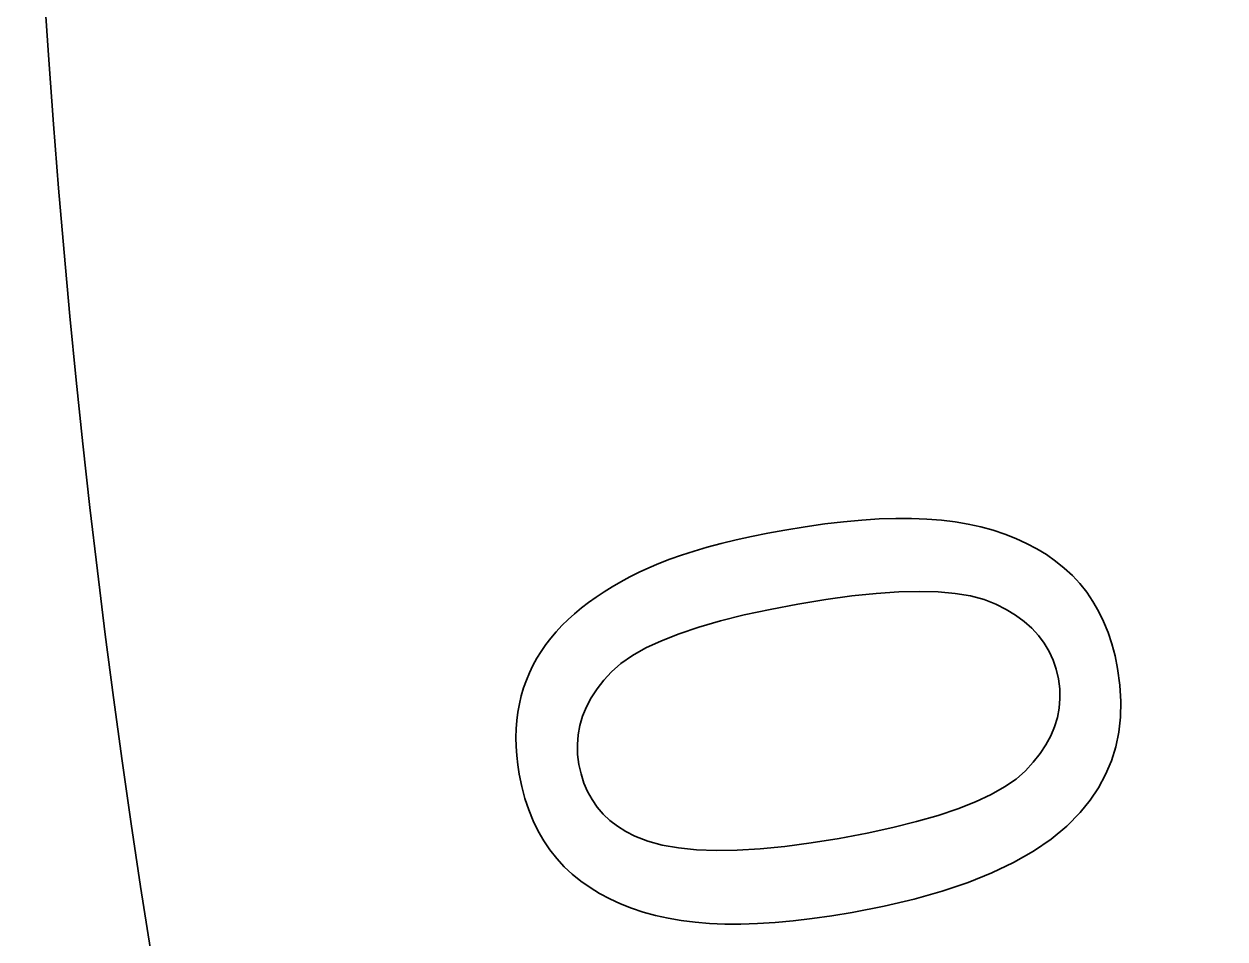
# Model space of a CAD drawing. Extents: x 0 to 297, y 0 to 210.
# Drawn here: x 180.4 to 185.45, y 91.81 to 95.65 of the extents above; entities that cross this region are included whole.
import ezdxf

# ---------------------------------------------------------------- set-up
doc = ezdxf.new("R2010")
doc.units = 0

msp = doc.modelspace()

# ---------------------------------------------------------------- linework, layer by layer
at = {"color": 7, "lineweight": 35, "ltscale": 0.002073}
msp.add_line((183.6826, 93.5395), (183.7647, 93.5512), dxfattribs=at)
at = {"color": 7, "lineweight": 35, "ltscale": 0.001991}
msp.add_line((183.7647, 93.5512), (183.8438, 93.5606), dxfattribs=at)
at = {"color": 7, "lineweight": 35, "ltscale": 0.00191}
msp.add_line((183.8438, 93.5606), (183.9199, 93.5675), dxfattribs=at)
at = {"color": 7, "lineweight": 35, "ltscale": 0.001829}
msp.add_line((183.9199, 93.5675), (183.9929, 93.5722), dxfattribs=at)
at = {"color": 7, "lineweight": 35, "ltscale": 0.001751}
msp.add_line((183.9929, 93.5722), (184.0629, 93.5744), dxfattribs=at)
at = {"color": 7, "lineweight": 35, "ltscale": 0.001674}
msp.add_line((184.0629, 93.5744), (184.1299, 93.5743), dxfattribs=at)
at = {"color": 7, "lineweight": 35, "ltscale": 0.0016}
msp.add_line((184.1299, 93.5743), (184.1938, 93.5718), dxfattribs=at)
at = {"color": 7, "lineweight": 35, "ltscale": 0.001528}
msp.add_line((184.1938, 93.5718), (184.2547, 93.5669), dxfattribs=at)
at = {"color": 7, "lineweight": 35, "ltscale": 0.001458}
msp.add_line((184.2547, 93.5669), (184.3126, 93.5597), dxfattribs=at)
at = {"color": 7, "lineweight": 35, "ltscale": 0.001403}
msp.add_line((184.3126, 93.5597), (184.3679, 93.5502), dxfattribs=at)
at = {"color": 7, "lineweight": 35, "ltscale": 0.001362}
msp.add_line((184.3679, 93.5502), (184.4212, 93.5385), dxfattribs=at)
at = {"color": 7, "lineweight": 35, "ltscale": 0.001669}
msp.add_line((183.3922, 93.484), (183.4574, 93.4984), dxfattribs=at)
at = {"color": 7, "lineweight": 35, "ltscale": 0.001745}
msp.add_line((183.4574, 93.4984), (183.5258, 93.5122), dxfattribs=at)
at = {"color": 7, "lineweight": 35, "ltscale": 0.001821}
msp.add_line((183.5258, 93.5122), (183.5974, 93.5254), dxfattribs=at)
at = {"color": 7, "lineweight": 35, "ltscale": 0.002158}
msp.add_line((183.5974, 93.5254), (183.6826, 93.5395), dxfattribs=at)
at = {"color": 7, "lineweight": 35, "ltscale": 0.001324}
msp.add_line((184.4212, 93.5385), (184.4723, 93.5246), dxfattribs=at)
at = {"color": 7, "lineweight": 35, "ltscale": 0.00129}
msp.add_line((184.4723, 93.5246), (184.5213, 93.5085), dxfattribs=at)
at = {"color": 7, "lineweight": 35, "ltscale": 0.001258}
for p, q in [((184.5213, 93.5085), (184.5681, 93.4903)), ((182.9533, 91.9375), (182.9064, 91.9559))]:
    msp.add_line(p, q, dxfattribs=at)
at = {"color": 7, "lineweight": 35, "ltscale": 0.001447}
msp.add_line((183.2157, 93.4375), (183.2713, 93.4536), dxfattribs=at)
at = {"color": 7, "lineweight": 35, "ltscale": 0.001521}
msp.add_line((183.2713, 93.4536), (183.3302, 93.4691), dxfattribs=at)
at = {"color": 7, "lineweight": 35, "ltscale": 0.001595}
msp.add_line((183.3302, 93.4691), (183.3922, 93.484), dxfattribs=at)
at = {"color": 7, "lineweight": 35, "ltscale": 0.001231}
msp.add_line((184.5681, 93.4903), (184.6129, 93.4698), dxfattribs=at)
at = {"color": 7, "lineweight": 35, "ltscale": 0.001208}
msp.add_line((184.6129, 93.4698), (184.6556, 93.4472), dxfattribs=at)
at = {"color": 7, "lineweight": 35, "ltscale": 0.00119}
msp.add_line((184.6556, 93.4472), (184.6962, 93.4223), dxfattribs=at)
at = {"color": 7, "lineweight": 35, "ltscale": 0.001234}
for p, q in [((183.0681, 93.3858), (183.1141, 93.4036)), ((184.9364, 93.1414), (184.955, 93.0957))]:
    msp.add_line(p, q, dxfattribs=at)
at = {"color": 7, "lineweight": 35, "ltscale": 0.001303}
msp.add_line((183.1141, 93.4036), (183.1633, 93.4208), dxfattribs=at)
at = {"color": 7, "lineweight": 35, "ltscale": 0.001375}
msp.add_line((183.1633, 93.4208), (183.2157, 93.4375), dxfattribs=at)
at = {"color": 7, "lineweight": 35, "ltscale": 0.001175}
msp.add_line((184.6962, 93.4223), (184.7346, 93.3953), dxfattribs=at)
at = {"color": 7, "lineweight": 35, "ltscale": 0.001166}
for p, q in [((184.7346, 93.3953), (184.771, 93.3661)), ((183.0253, 93.3673), (183.0681, 93.3858))]:
    msp.add_line(p, q, dxfattribs=at)
at = {"color": 7, "lineweight": 35, "ltscale": 0.001091}
msp.add_line((182.9458, 93.3288), (182.9848, 93.3483), dxfattribs=at)
at = {"color": 7, "lineweight": 35, "ltscale": 0.001118}
msp.add_line((182.9848, 93.3483), (183.0253, 93.3673), dxfattribs=at)
at = {"color": 7, "lineweight": 35, "ltscale": 0.001159}
for p, q in [((184.771, 93.3661), (184.805, 93.3346)), ((184.8364, 93.3007), (184.8653, 93.2644))]:
    msp.add_line(p, q, dxfattribs=at)
at = {"color": 7, "lineweight": 35, "ltscale": 0.001042}
for p, q in [((182.8721, 93.2877), (182.9082, 93.3085)), ((184.7519, 92.859), (184.7466, 92.9003)), ((182.7635, 92.7831), (182.7477, 92.7446))]:
    msp.add_line(p, q, dxfattribs=at)
at = {"color": 7, "lineweight": 35, "ltscale": 0.001067}
msp.add_line((182.9082, 93.3085), (182.9458, 93.3288), dxfattribs=at)
at = {"color": 7, "lineweight": 35, "ltscale": 0.001156}
for p, q in [((184.805, 93.3346), (184.8364, 93.3007)), ((182.7041, 92.0804), (182.6703, 92.1119))]:
    msp.add_line(p, q, dxfattribs=at)
at = {"color": 7, "lineweight": 35, "ltscale": 0.000974392}
msp.add_line((182.7726, 93.2216), (182.8043, 93.2442), dxfattribs=at)
at = {"color": 7, "lineweight": 35, "ltscale": 0.000996643}
msp.add_line((182.8043, 93.2442), (182.8375, 93.2663), dxfattribs=at)
at = {"color": 7, "lineweight": 35, "ltscale": 0.001018}
for p, q in [((182.8375, 93.2663), (182.8721, 93.2877)), ((182.7286, 92.6655), (182.7255, 92.6248))]:
    msp.add_line(p, q, dxfattribs=at)
at = {"color": 7, "lineweight": 35, "ltscale": 0.002765}
msp.add_line((183.8789, 93.2488), (183.7694, 93.2339), dxfattribs=at)
at = {"color": 7, "lineweight": 35, "ltscale": 0.002564}
msp.add_line((183.981, 93.2595), (183.8789, 93.2488), dxfattribs=at)
at = {"color": 7, "lineweight": 35, "ltscale": 0.002367}
msp.add_line((184.0754, 93.2659), (183.981, 93.2595), dxfattribs=at)
at = {"color": 7, "lineweight": 35, "ltscale": 0.002174}
for p, q in [((184.1623, 93.2681), (184.0754, 93.2659)), ((183.8806, 91.9199), (183.7948, 91.9057))]:
    msp.add_line(p, q, dxfattribs=at)
at = {"color": 7, "lineweight": 35, "ltscale": 0.001984}
msp.add_line((184.2416, 93.266), (184.1623, 93.2681), dxfattribs=at)
at = {"color": 7, "lineweight": 35, "ltscale": 0.001801}
for p, q in [((184.3134, 93.2596), (184.2416, 93.266)), ((184.3983, 92.3842), (184.4635, 92.4147))]:
    msp.add_line(p, q, dxfattribs=at)
at = {"color": 7, "lineweight": 35, "ltscale": 0.001627}
msp.add_line((184.3776, 93.2489), (184.3134, 93.2596), dxfattribs=at)
at = {"color": 7, "lineweight": 35, "ltscale": 0.001465}
msp.add_line((184.4343, 93.2341), (184.3776, 93.2489), dxfattribs=at)
at = {"color": 7, "lineweight": 35, "ltscale": 0.001168}
msp.add_line((184.8653, 93.2644), (184.8916, 93.2258), dxfattribs=at)
at = {"color": 7, "lineweight": 35, "ltscale": 0.000935306}
msp.add_line((182.7135, 93.1744), (182.7423, 93.1983), dxfattribs=at)
at = {"color": 7, "lineweight": 35, "ltscale": 0.000954232}
msp.add_line((182.7423, 93.1983), (182.7726, 93.2216), dxfattribs=at)
at = {"color": 7, "lineweight": 35, "ltscale": 0.002983}
msp.add_line((183.6522, 93.2147), (183.535, 93.1925), dxfattribs=at)
at = {"color": 7, "lineweight": 35, "ltscale": 0.002967}
msp.add_line((183.7694, 93.2339), (183.6522, 93.2147), dxfattribs=at)
at = {"color": 7, "lineweight": 35, "ltscale": 0.001317}
msp.add_line((184.4834, 93.2149), (184.4343, 93.2341), dxfattribs=at)
at = {"color": 7, "lineweight": 35, "ltscale": 0.00122}
msp.add_line((184.5268, 93.1926), (184.4834, 93.2149), dxfattribs=at)
at = {"color": 7, "lineweight": 35, "ltscale": 0.001184}
msp.add_line((184.8916, 93.2258), (184.9153, 93.1848), dxfattribs=at)
at = {"color": 7, "lineweight": 35, "ltscale": 0.000901822}
msp.add_line((182.6603, 93.1248), (182.6862, 93.15), dxfattribs=at)
at = {"color": 7, "lineweight": 35, "ltscale": 0.000917312}
msp.add_line((182.6862, 93.15), (182.7135, 93.1744), dxfattribs=at)
at = {"color": 7, "lineweight": 35, "ltscale": 0.002375}
msp.add_line((183.3264, 93.1441), (183.2352, 93.1177), dxfattribs=at)
at = {"color": 7, "lineweight": 35, "ltscale": 0.002575}
msp.add_line((183.4264, 93.169), (183.3264, 93.1441), dxfattribs=at)
at = {"color": 7, "lineweight": 35, "ltscale": 0.002777}
msp.add_line((183.535, 93.1925), (183.4264, 93.169), dxfattribs=at)
at = {"color": 7, "lineweight": 35, "ltscale": 0.001162}
msp.add_line((184.5664, 93.1683), (184.5268, 93.1926), dxfattribs=at)
at = {"color": 7, "lineweight": 35, "ltscale": 0.001112}
msp.add_line((184.6022, 93.1419), (184.5664, 93.1683), dxfattribs=at)
at = {"color": 7, "lineweight": 35, "ltscale": 0.001206}
msp.add_line((184.9153, 93.1848), (184.9364, 93.1414), dxfattribs=at)
at = {"color": 7, "lineweight": 35, "ltscale": 0.000876012}
msp.add_line((182.6134, 93.0721), (182.6361, 93.0988), dxfattribs=at)
at = {"color": 7, "lineweight": 35, "ltscale": 0.000888395}
msp.add_line((182.6361, 93.0988), (182.6603, 93.1248), dxfattribs=at)
at = {"color": 7, "lineweight": 35, "ltscale": 0.002179}
msp.add_line((183.2352, 93.1177), (183.1526, 93.09), dxfattribs=at)
at = {"color": 7, "lineweight": 35, "ltscale": 0.00107}
msp.add_line((184.6342, 93.1135), (184.6022, 93.1419), dxfattribs=at)
at = {"color": 7, "lineweight": 35, "ltscale": 0.001038}
msp.add_line((184.6624, 93.0831), (184.6342, 93.1135), dxfattribs=at)
at = {"color": 7, "lineweight": 35, "ltscale": 0.001269}
msp.add_line((184.955, 93.0957), (184.971, 93.0475), dxfattribs=at)
at = {"color": 7, "lineweight": 35, "ltscale": 0.000859229}
msp.add_line((182.5729, 93.0162), (182.5924, 93.0445), dxfattribs=at)
at = {"color": 7, "lineweight": 35, "ltscale": 0.000867342}
msp.add_line((182.5924, 93.0445), (182.6134, 93.0721), dxfattribs=at)
at = {"color": 7, "lineweight": 35, "ltscale": 0.001802}
msp.add_line((183.0786, 93.0609), (183.0133, 93.0303), dxfattribs=at)
at = {"color": 7, "lineweight": 35, "ltscale": 0.001987}
msp.add_line((183.1526, 93.09), (183.0786, 93.0609), dxfattribs=at)
at = {"color": 7, "lineweight": 35, "ltscale": 0.001016}
for p, q in [((184.6869, 93.0506), (184.6624, 93.0831)), ((184.7303, 92.6998), (184.742, 92.7387))]:
    msp.add_line(p, q, dxfattribs=at)
at = {"color": 7, "lineweight": 35, "ltscale": 0.001006}
for p, q in [((184.7075, 93.0161), (184.6869, 93.0506)), ((184.7244, 92.9795), (184.7075, 93.0161))]:
    msp.add_line(p, q, dxfattribs=at)
at = {"color": 7, "lineweight": 35, "ltscale": 0.001306}
msp.add_line((184.971, 93.0475), (184.9844, 92.997), dxfattribs=at)
at = {"color": 7, "lineweight": 35, "ltscale": 0.000854604}
msp.add_line((182.5551, 92.987), (182.5729, 93.0162), dxfattribs=at)
at = {"color": 7, "lineweight": 35, "ltscale": 0.001461}
for p, q in [((182.9567, 92.9984), (182.9087, 92.9651)), ((183.2198, 91.8784), (183.1619, 91.8858))]:
    msp.add_line(p, q, dxfattribs=at)
at = {"color": 7, "lineweight": 35, "ltscale": 0.001624}
msp.add_line((183.0133, 93.0303), (182.9567, 92.9984), dxfattribs=at)
at = {"color": 7, "lineweight": 35, "ltscale": 0.001349}
msp.add_line((184.9844, 92.997), (184.9952, 92.9441), dxfattribs=at)
at = {"color": 7, "lineweight": 35, "ltscale": 0.000851088}
msp.add_line((182.5242, 92.9264), (182.5388, 92.9571), dxfattribs=at)
at = {"color": 7, "lineweight": 35, "ltscale": 0.000851277}
msp.add_line((182.5388, 92.9571), (182.5551, 92.987), dxfattribs=at)
at = {"color": 7, "lineweight": 35, "ltscale": 0.001311}
msp.add_line((182.9087, 92.9651), (182.8695, 92.9304), dxfattribs=at)
at = {"color": 7, "lineweight": 35, "ltscale": 0.001019}
for p, q in [((184.7374, 92.9409), (184.7244, 92.9795)), ((184.7528, 92.8182), (184.7519, 92.859))]:
    msp.add_line(p, q, dxfattribs=at)
at = {"color": 7, "lineweight": 35, "ltscale": 0.001041}
msp.add_line((184.7466, 92.9003), (184.7374, 92.9409), dxfattribs=at)
at = {"color": 7, "lineweight": 35, "ltscale": 0.00177}
msp.add_line((184.9952, 92.9441), (185.0049, 92.874), dxfattribs=at)
at = {"color": 7, "lineweight": 35, "ltscale": 0.000857008}
msp.add_line((182.4996, 92.8625), (182.5111, 92.8948), dxfattribs=at)
at = {"color": 7, "lineweight": 35, "ltscale": 0.000853554}
msp.add_line((182.5111, 92.8948), (182.5242, 92.9264), dxfattribs=at)
at = {"color": 7, "lineweight": 35, "ltscale": 0.001158}
msp.add_line((182.8366, 92.8946), (182.808, 92.8581), dxfattribs=at)
at = {"color": 7, "lineweight": 35, "ltscale": 0.001215}
msp.add_line((182.8695, 92.9304), (182.8366, 92.8946), dxfattribs=at)
at = {"color": 7, "lineweight": 35, "ltscale": 0.000861794}
msp.add_line((182.4898, 92.8295), (182.4996, 92.8625), dxfattribs=at)
at = {"color": 7, "lineweight": 35, "ltscale": 0.001111}
msp.add_line((182.808, 92.8581), (182.7836, 92.821), dxfattribs=at)
at = {"color": 7, "lineweight": 35, "ltscale": 0.001703}
msp.add_line((185.0049, 92.874), (185.009, 92.806), dxfattribs=at)
at = {"color": 7, "lineweight": 35, "ltscale": 0.000875255}
msp.add_line((182.4755, 92.7613), (182.4817, 92.7957), dxfattribs=at)
at = {"color": 7, "lineweight": 35, "ltscale": 0.000867331}
msp.add_line((182.4817, 92.7957), (182.4898, 92.8295), dxfattribs=at)
at = {"color": 7, "lineweight": 35, "ltscale": 0.001071}
msp.add_line((182.7836, 92.821), (182.7635, 92.7831), dxfattribs=at)
at = {"color": 7, "lineweight": 35, "ltscale": 0.001005}
for p, q in [((184.7496, 92.7781), (184.7528, 92.8182)), ((184.742, 92.7387), (184.7496, 92.7781))]:
    msp.add_line(p, q, dxfattribs=at)
at = {"color": 7, "lineweight": 35, "ltscale": 0.001646}
msp.add_line((185.009, 92.806), (185.0075, 92.7402), dxfattribs=at)
at = {"color": 7, "lineweight": 35, "ltscale": 0.000885325}
msp.add_line((182.471, 92.7262), (182.4755, 92.7613), dxfattribs=at)
at = {"color": 7, "lineweight": 35, "ltscale": 0.001022}
msp.add_line((182.7477, 92.7446), (182.736, 92.7054), dxfattribs=at)
at = {"color": 7, "lineweight": 35, "ltscale": 0.001601}
msp.add_line((185.0075, 92.7402), (185.0003, 92.6765), dxfattribs=at)
at = {"color": 7, "lineweight": 35, "ltscale": 0.000913183}
msp.add_line((182.4673, 92.6538), (182.4683, 92.6903), dxfattribs=at)
at = {"color": 7, "lineweight": 35, "ltscale": 0.000898641}
msp.add_line((182.4683, 92.6903), (182.471, 92.7262), dxfattribs=at)
at = {"color": 7, "lineweight": 35, "ltscale": 0.001015}
msp.add_line((182.736, 92.7054), (182.7286, 92.6655), dxfattribs=at)
at = {"color": 7, "lineweight": 35, "ltscale": 0.001036}
msp.add_line((184.7142, 92.6615), (184.7303, 92.6998), dxfattribs=at)
at = {"color": 7, "lineweight": 35, "ltscale": 0.000930251}
msp.add_line((182.4681, 92.6166), (182.4673, 92.6538), dxfattribs=at)
at = {"color": 7, "lineweight": 35, "ltscale": 0.001068}
msp.add_line((184.694, 92.6239), (184.7142, 92.6615), dxfattribs=at)
at = {"color": 7, "lineweight": 35, "ltscale": 0.001571}
msp.add_line((185.0003, 92.6765), (184.9874, 92.615), dxfattribs=at)
at = {"color": 7, "lineweight": 35, "ltscale": 0.000949926}
msp.add_line((182.4707, 92.5787), (182.4681, 92.6166), dxfattribs=at)
at = {"color": 7, "lineweight": 35, "ltscale": 0.001032}
msp.add_line((182.7255, 92.6248), (182.7266, 92.5836), dxfattribs=at)
at = {"color": 7, "lineweight": 35, "ltscale": 0.001109}
msp.add_line((184.6695, 92.5869), (184.694, 92.6239), dxfattribs=at)
at = {"color": 7, "lineweight": 35, "ltscale": 0.001554}
msp.add_line((184.9874, 92.615), (184.9689, 92.5557), dxfattribs=at)
at = {"color": 7, "lineweight": 35, "ltscale": 0.000970801}
msp.add_line((182.475, 92.5401), (182.4707, 92.5787), dxfattribs=at)
at = {"color": 7, "lineweight": 35, "ltscale": 0.0009935}
msp.add_line((182.4811, 92.5008), (182.475, 92.5401), dxfattribs=at)
at = {"color": 7, "lineweight": 35, "ltscale": 0.001058}
msp.add_line((182.7266, 92.5836), (182.7319, 92.5416), dxfattribs=at)
at = {"color": 7, "lineweight": 35, "ltscale": 0.001037}
msp.add_line((182.7319, 92.5416), (182.7409, 92.5011), dxfattribs=at)
at = {"color": 7, "lineweight": 35, "ltscale": 0.001217}
msp.add_line((184.6077, 92.5148), (184.6407, 92.5505), dxfattribs=at)
at = {"color": 7, "lineweight": 35, "ltscale": 0.00116}
msp.add_line((184.6407, 92.5505), (184.6695, 92.5869), dxfattribs=at)
at = {"color": 7, "lineweight": 35, "ltscale": 0.001552}
msp.add_line((184.9689, 92.5557), (184.9448, 92.4985), dxfattribs=at)
at = {"color": 7, "lineweight": 35, "ltscale": 0.001342}
msp.add_line((182.4919, 92.4483), (182.4811, 92.5008), dxfattribs=at)
at = {"color": 7, "lineweight": 35, "ltscale": 0.001002}
msp.add_line((182.7409, 92.5011), (182.7531, 92.4629), dxfattribs=at)
at = {"color": 7, "lineweight": 35, "ltscale": 0.001314}
msp.add_line((184.5683, 92.48), (184.6077, 92.5148), dxfattribs=at)
at = {"color": 7, "lineweight": 35, "ltscale": 0.001564}
msp.add_line((184.9448, 92.4985), (184.915, 92.4435), dxfattribs=at)
at = {"color": 7, "lineweight": 35, "ltscale": 0.001299}
msp.add_line((182.5052, 92.398), (182.4919, 92.4483), dxfattribs=at)
at = {"color": 7, "lineweight": 35, "ltscale": 0.000976619}
msp.add_line((182.7531, 92.4629), (182.7685, 92.427), dxfattribs=at)
at = {"color": 7, "lineweight": 35, "ltscale": 0.001626}
msp.add_line((184.4635, 92.4147), (184.5202, 92.4467), dxfattribs=at)
at = {"color": 7, "lineweight": 35, "ltscale": 0.001463}
msp.add_line((184.5202, 92.4467), (184.5683, 92.48), dxfattribs=at)
at = {"color": 7, "lineweight": 35, "ltscale": 0.001591}
msp.add_line((184.915, 92.4435), (184.8796, 92.3906), dxfattribs=at)
at = {"color": 7, "lineweight": 35, "ltscale": 0.001262}
msp.add_line((182.5211, 92.3501), (182.5052, 92.398), dxfattribs=at)
at = {"color": 7, "lineweight": 35, "ltscale": 0.000960526}
msp.add_line((182.7685, 92.427), (182.7872, 92.3934), dxfattribs=at)
at = {"color": 7, "lineweight": 35, "ltscale": 0.000954975}
msp.add_line((182.7872, 92.3934), (182.8091, 92.3621), dxfattribs=at)
at = {"color": 7, "lineweight": 35, "ltscale": 0.001631}
msp.add_line((184.8796, 92.3906), (184.8385, 92.3399), dxfattribs=at)
at = {"color": 7, "lineweight": 35, "ltscale": 0.001229}
msp.add_line((182.5396, 92.3046), (182.5211, 92.3501), dxfattribs=at)
at = {"color": 7, "lineweight": 35, "ltscale": 0.000958554}
msp.add_line((182.8091, 92.3621), (182.8342, 92.3331), dxfattribs=at)
at = {"color": 7, "lineweight": 35, "ltscale": 0.002176}
msp.add_line((184.2419, 92.3273), (184.3244, 92.355), dxfattribs=at)
at = {"color": 7, "lineweight": 35, "ltscale": 0.001986}
msp.add_line((184.3244, 92.355), (184.3983, 92.3842), dxfattribs=at)
at = {"color": 7, "lineweight": 35, "ltscale": 0.002032}
msp.add_line((184.8385, 92.3399), (184.7814, 92.2821), dxfattribs=at)
at = {"color": 7, "lineweight": 35, "ltscale": 0.001201}
msp.add_line((182.5606, 92.2614), (182.5396, 92.3046), dxfattribs=at)
at = {"color": 7, "lineweight": 35, "ltscale": 0.000973657}
msp.add_line((182.8342, 92.3331), (182.8625, 92.3064), dxfattribs=at)
at = {"color": 7, "lineweight": 35, "ltscale": 0.000997495}
msp.add_line((182.8625, 92.3064), (182.8941, 92.282), dxfattribs=at)
at = {"color": 7, "lineweight": 35, "ltscale": 0.00257}
msp.add_line((184.051, 92.2761), (184.1508, 92.301), dxfattribs=at)
at = {"color": 7, "lineweight": 35, "ltscale": 0.002371}
msp.add_line((184.1508, 92.301), (184.2419, 92.3273), dxfattribs=at)
at = {"color": 7, "lineweight": 35, "ltscale": 0.00118}
msp.add_line((182.5842, 92.2205), (182.5606, 92.2614), dxfattribs=at)
at = {"color": 7, "lineweight": 35, "ltscale": 0.00103}
msp.add_line((182.8941, 92.282), (182.9289, 92.26), dxfattribs=at)
at = {"color": 7, "lineweight": 35, "ltscale": 0.001072}
msp.add_line((182.9289, 92.26), (182.9669, 92.2402), dxfattribs=at)
at = {"color": 7, "lineweight": 35, "ltscale": 0.001451}
msp.add_line((182.9669, 92.2402), (183.021, 92.2191), dxfattribs=at)
at = {"color": 7, "lineweight": 35, "ltscale": 0.002975}
msp.add_line((183.8258, 92.2306), (183.9427, 92.2526), dxfattribs=at)
at = {"color": 7, "lineweight": 35, "ltscale": 0.002772}
msp.add_line((183.9427, 92.2526), (184.051, 92.2761), dxfattribs=at)
at = {"color": 7, "lineweight": 35, "ltscale": 0.002132}
msp.add_line((184.7814, 92.2821), (184.7156, 92.2278), dxfattribs=at)
at = {"color": 7, "lineweight": 35, "ltscale": 0.001164}
for p, q in [((182.6103, 92.182), (182.5842, 92.2205)), ((182.7404, 92.0512), (182.7041, 92.0804))]:
    msp.add_line(p, q, dxfattribs=at)
at = {"color": 7, "lineweight": 35, "ltscale": 0.001583}
msp.add_line((183.021, 92.2191), (183.0821, 92.2025), dxfattribs=at)
at = {"color": 7, "lineweight": 35, "ltscale": 0.001732}
msp.add_line((183.0821, 92.2025), (183.1503, 92.1904), dxfattribs=at)
at = {"color": 7, "lineweight": 35, "ltscale": 0.001891}
msp.add_line((183.1503, 92.1904), (183.2256, 92.1827), dxfattribs=at)
at = {"color": 7, "lineweight": 35, "ltscale": 0.002417}
msp.add_line((183.3973, 92.1808), (183.4938, 92.1865), dxfattribs=at)
at = {"color": 7, "lineweight": 35, "ltscale": 0.002602}
msp.add_line((183.4938, 92.1865), (183.5974, 92.1967), dxfattribs=at)
at = {"color": 7, "lineweight": 35, "ltscale": 0.00279}
msp.add_line((183.5974, 92.1967), (183.708, 92.2114), dxfattribs=at)
at = {"color": 7, "lineweight": 35, "ltscale": 0.002982}
msp.add_line((183.708, 92.2114), (183.8258, 92.2306), dxfattribs=at)
at = {"color": 7, "lineweight": 35, "ltscale": 0.002251}
msp.add_line((184.7156, 92.2278), (184.6413, 92.177), dxfattribs=at)
at = {"color": 7, "lineweight": 35, "ltscale": 0.001155}
msp.add_line((182.639, 92.1458), (182.6103, 92.182), dxfattribs=at)
at = {"color": 7, "lineweight": 35, "ltscale": 0.001152}
msp.add_line((182.6703, 92.1119), (182.639, 92.1458), dxfattribs=at)
at = {"color": 7, "lineweight": 35, "ltscale": 0.00206}
msp.add_line((183.2256, 92.1827), (183.3079, 92.1795), dxfattribs=at)
at = {"color": 7, "lineweight": 35, "ltscale": 0.002236}
msp.add_line((183.3079, 92.1795), (183.3973, 92.1808), dxfattribs=at)
at = {"color": 7, "lineweight": 35, "ltscale": 0.002386}
msp.add_line((184.6413, 92.177), (184.5583, 92.1298), dxfattribs=at)
at = {"color": 7, "lineweight": 35, "ltscale": 0.002697}
msp.add_line((184.4668, 92.086), (184.3667, 92.0458), dxfattribs=at)
at = {"color": 7, "lineweight": 35, "ltscale": 0.002536}
msp.add_line((184.5583, 92.1298), (184.4668, 92.086), dxfattribs=at)
at = {"color": 7, "lineweight": 35, "ltscale": 0.001173}
msp.add_line((182.7787, 92.0241), (182.7404, 92.0512), dxfattribs=at)
at = {"color": 7, "lineweight": 35, "ltscale": 0.002868}
msp.add_line((184.3667, 92.0458), (184.2581, 92.009), dxfattribs=at)
at = {"color": 7, "lineweight": 35, "ltscale": 0.001187}
msp.add_line((182.8191, 91.9992), (182.7787, 92.0241), dxfattribs=at)
at = {"color": 7, "lineweight": 35, "ltscale": 0.001207}
msp.add_line((182.8617, 91.9764), (182.8191, 91.9992), dxfattribs=at)
at = {"color": 7, "lineweight": 35, "ltscale": 0.003047}
msp.add_line((184.2581, 92.009), (184.1408, 91.9758), dxfattribs=at)
at = {"color": 7, "lineweight": 35, "ltscale": 0.00123}
msp.add_line((182.9064, 91.9559), (182.8617, 91.9764), dxfattribs=at)
at = {"color": 7, "lineweight": 35, "ltscale": 0.001288}
msp.add_line((183.0022, 91.9213), (182.9533, 91.9375), dxfattribs=at)
at = {"color": 7, "lineweight": 35, "ltscale": 0.003424}
msp.add_line((184.015, 91.9461), (183.8806, 91.9199), dxfattribs=at)
at = {"color": 7, "lineweight": 35, "ltscale": 0.003233}
msp.add_line((184.1408, 91.9758), (184.015, 91.9461), dxfattribs=at)
at = {"color": 7, "lineweight": 35, "ltscale": 0.001325}
msp.add_line((183.0533, 91.9073), (183.0022, 91.9213), dxfattribs=at)
at = {"color": 7, "lineweight": 35, "ltscale": 0.001363}
msp.add_line((183.1065, 91.8955), (183.0533, 91.9073), dxfattribs=at)
at = {"color": 7, "lineweight": 35, "ltscale": 0.001405}
msp.add_line((183.1619, 91.8858), (183.1065, 91.8955), dxfattribs=at)
at = {"color": 7, "lineweight": 35, "ltscale": 0.001921}
msp.add_line((183.6325, 91.8845), (183.556, 91.8774), dxfattribs=at)
at = {"color": 7, "lineweight": 35, "ltscale": 0.002004}
msp.add_line((183.7121, 91.8939), (183.6325, 91.8845), dxfattribs=at)
at = {"color": 7, "lineweight": 35, "ltscale": 0.002088}
msp.add_line((183.7948, 91.9057), (183.7121, 91.8939), dxfattribs=at)
at = {"color": 7, "lineweight": 35, "ltscale": 0.001531}
msp.add_line((183.2809, 91.8734), (183.2198, 91.8784), dxfattribs=at)
at = {"color": 7, "lineweight": 35, "ltscale": 0.001605}
msp.add_line((183.345, 91.8708), (183.2809, 91.8734), dxfattribs=at)
at = {"color": 7, "lineweight": 35, "ltscale": 0.001681}
msp.add_line((183.4122, 91.8706), (183.345, 91.8708), dxfattribs=at)
at = {"color": 7, "lineweight": 35, "ltscale": 0.001759}
msp.add_line((183.4825, 91.8728), (183.4122, 91.8706), dxfattribs=at)
at = {"color": 7, "lineweight": 35, "ltscale": 0.001839}
msp.add_line((183.556, 91.8774), (183.4825, 91.8728), dxfattribs=at)
at = {"color": 7, "lineweight": 35}
msp.add_circle((222.9007, 98.5005), 42.5, dxfattribs=at)

doc.saveas('drawing.dxf')
